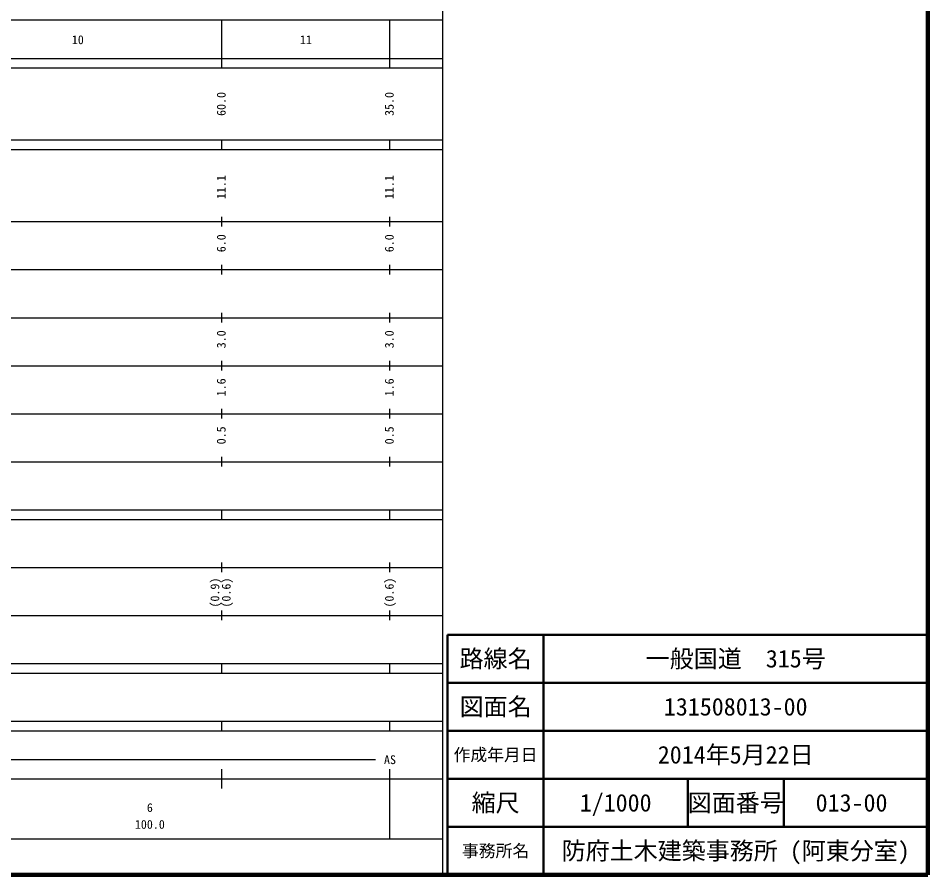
# Model space of a CAD drawing. Units: millimetres on the paper, enlarged 1000 times. Extents: x 40000 to 680000, y 20000 to 380000.
# Drawn here: x 490585 to 680000, y 20000 to 198357 of the extents above; entities that cross this region are included whole.
import ezdxf
from ezdxf.enums import TextEntityAlignment as Align

# ---------------------------------------------------------------- set-up
doc = ezdxf.new("R2010")
doc.units = ezdxf.units.MM
doc.header["$LTSCALE"] = 1000
for name, color, linetype, lineweight in [('M-TTL', 2, 'Continuous', 140), ('M-TTL-BAND', 7, 'Continuous', 25), ('M-TTL-FRAM', 2, 'Continuous', 50), ('M-TTL-LINE', 7, 'Continuous', 50)]:
    doc.layers.add(name, color=color, linetype=linetype, lineweight=lineweight)
doc.layers.add('M-TTL-TXT', color=7, linetype='Continuous')
doc.styles.add('ＭＳ ゴシック', font='')
doc.styles.get('ＭＳ ゴシック').set_extended_font_data('MS Gothic')

msp = doc.modelspace()

# ---------------------------------------------------------------- linework, layer by layer
at = {"layer": 'M-TTL'}
for p, q in [((680000, 20000), (680000, 380000)), ((40000, 20000), (680000, 20000))]:
    msp.add_line(p, q, dxfattribs=at)
at = {"layer": 'M-TTL-BAND'}
for p, q in [((579000, 20000), (579000, 370000)), ((68000, 198000), (579000, 198000)), ((533000, 188000), (533000, 198000)), ((568000, 188000), (568000, 198000)), ((40000, 190000), (579000, 190000)), ((40000, 188000), (579000, 188000)), ((40000, 173000), (579000, 173000)), ((533000, 171000), (533000, 173000)), ((568000, 171000), (568000, 173000)), ((40000, 171000), (579000, 171000)), ((40000, 156000), (579000, 156000)), ((533000, 155000), (533000, 157000)), ((568000, 155000), (568000, 157000)), ((46000, 146000), (579000, 146000)), ((533000, 145000), (533000, 147000)), ((568000, 145000), (568000, 147000)), ((533000, 135000), (533000, 137000)), ((568000, 135000), (568000, 137000)), ((52000, 136000), (579000, 136000)), ((533000, 125000), (533000, 127000)), ((568000, 125000), (568000, 127000)), ((46000, 126000), (579000, 126000)), ((52000, 116000), (579000, 116000)), ((533000, 115000), (533000, 117000)), ((568000, 115000), (568000, 117000)), ((533000, 105000), (533000, 107000)), ((568000, 105000), (568000, 107000)), ((46000, 106000), (579000, 106000)), ((40000, 96000), (579000, 96000)), ((533000, 94000), (533000, 96000)), ((568000, 94000), (568000, 96000)), ((40000, 94000), (579000, 94000)), ((49000, 84000), (579000, 84000)), ((533000, 83000), (533000, 85000)), ((568000, 83000), (568000, 85000)), ((40000, 74000), (579000, 74000)), ((533000, 73000), (533000, 75000)), ((568000, 73000), (568000, 75000)), ((40000, 64000), (579000, 64000)), ((533000, 62000), (533000, 64000)), ((568000, 62000), (568000, 64000)), ((40000, 62000), (579000, 62000)), ((40000, 52000), (579000, 52000)), ((533000, 50000), (533000, 52000)), ((568000, 50000), (568000, 52000)), ((40000, 50000), (579000, 50000)), ((71000, 44000), (565000, 44000)), ((533000, 38000), (533000, 42000)), ((568000, 27500), (568000, 42000)), ((40000, 40000), (579000, 40000)), ((68000, 27500), (579000, 27500))]:
    msp.add_line(p, q, dxfattribs=at)
at = {"layer": 'M-TTL-FRAM'}
for p, q in [((680000, 70000), (580000, 70000)), ((580000, 70000), (580000, 20000))]:
    msp.add_line(p, q, dxfattribs=at)
at = {"layer": 'M-TTL-LINE'}
for p, q in [((600000, 70000), (600000, 20000)), ((680000, 60000), (580000, 60000)), ((680000, 50000), (580000, 50000)), ((680000, 40000), (580000, 40000)), ((630000, 40000), (630000, 30000)), ((650000, 40000), (650000, 30000)), ((680000, 30000), (580000, 30000))]:
    msp.add_line(p, q, dxfattribs=at)

# ---------------------------------------------------------------- texts
at = {"layer": 'M-TTL-BAND', "style": 'ＭＳ ゴシック'}
for s, p in [('10', (503000, 192405)), ('11', (550500, 192405)), ('AS', (568000, 42500)), ('6', (518000, 32523)), ('100.0', (518000, 29033))]:
    msp.add_text(s, height=1833, dxfattribs=at).set_placement(p, align=Align.BOTTOM_CENTER)
for s, p in [('60.0', (534330, 180500)), ('35.0', (569330, 180500)), ('11.1', (534330, 163174)), ('11.1', (569330, 163174)), ('6.0', (534330, 151500)), ('6.0', (569330, 151500)), ('3.0', (534330, 131500)), ('3.0', (569330, 131500)), ('1.6', (534330, 121500)), ('1.6', (569330, 121500)), ('0.5', (534330, 111500)), ('0.5', (569330, 111500)), ('(0.9)', (533000, 78764)), ('(0.6)', (535370, 78764)), ('(0.6)', (569330, 78764))]:
    msp.add_text(s, height=1833, rotation=90, dxfattribs=at).set_placement(p, align=Align.BOTTOM_CENTER)
at = {"layer": 'M-TTL-TXT', "style": 'ＭＳ ゴシック'}
for s, height, p in [('路線名', 3666, (590000, 65000)), ('路線名', 3666, (590000, 65000)), ('一般国道\u3000315号', 3666, (640000, 65000)), ('図面名', 3666, (590000, 55000)), ('図面名', 3666, (590000, 55000)), ('131508013-00', 3666, (640000, 55000)), ('2014年5月22日', 3666, (640000, 45000)), ('作成年月日', 2566, (590000, 45000)), ('作成年月日', 2566, (590000, 45000)), ('縮尺', 3666, (590000, 35000)), ('縮尺', 3666, (590000, 35000)), ('1/1000', 3666, (615000, 35000)), ('図面番号', 3666, (640000, 35000)), ('図面番号', 3666, (640000, 35000)), ('013-00', 3666, (664125, 35000)), ('事務所名', 2566, (590000, 25000)), ('事務所名', 2566, (590000, 25000)), ('防府土木建築事務所 (阿東分室)', 3666, (640000, 25000))]:
    msp.add_text(s, height=height, dxfattribs=at).set_placement(p, align=Align.MIDDLE_CENTER)

doc.saveas('drawing.dxf')
